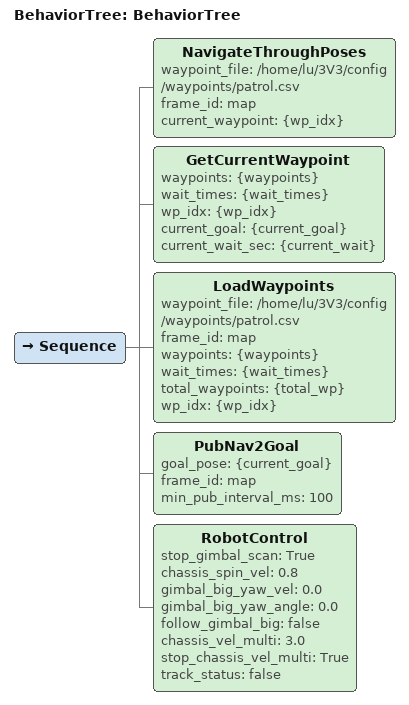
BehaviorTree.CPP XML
<?xml version="1.0" encoding="UTF-8"?>
<root BTCPP_format="4"
      main_tree_to_execute="BehaviorTree">
  <BehaviorTree ID="BehaviorTree">
    <Sequence>
      <NavigateThroughPoses waypoint_file="/home/lu/3V3/config/waypoints/patrol.csv"
                            frame_id="map"
                            current_waypoint="{wp_idx}"/>
      <GetCurrentWaypoint waypoints="{waypoints}"
                          wait_times="{wait_times}"
                          wp_idx="{wp_idx}"
                          current_goal="{current_goal}"
                          current_wait_sec="{current_wait}"/>
      <LoadWaypoints waypoint_file="/home/lu/3V3/config/waypoints/patrol.csv"
                     frame_id="map"
                     waypoints="{waypoints}"
                     wait_times="{wait_times}"
                     total_waypoints="{total_wp}"
                     wp_idx="{wp_idx}"/>
      <PubNav2Goal goal_pose="{current_goal}"
                   frame_id="map"
                   min_pub_interval_ms="100"/>
      <RobotControl stop_gimbal_scan="True"
                    chassis_spin_vel="0.8"
                    gimbal_big_yaw_vel="0.0"
                    gimbal_big_yaw_angle="0.0"
                    follow_gimbal_big="false"
                    chassis_vel_multi="3.0"
                    stop_chassis_vel_multi="True"
                    track_status="false"/>
    </Sequence>
  </BehaviorTree>

</root>
